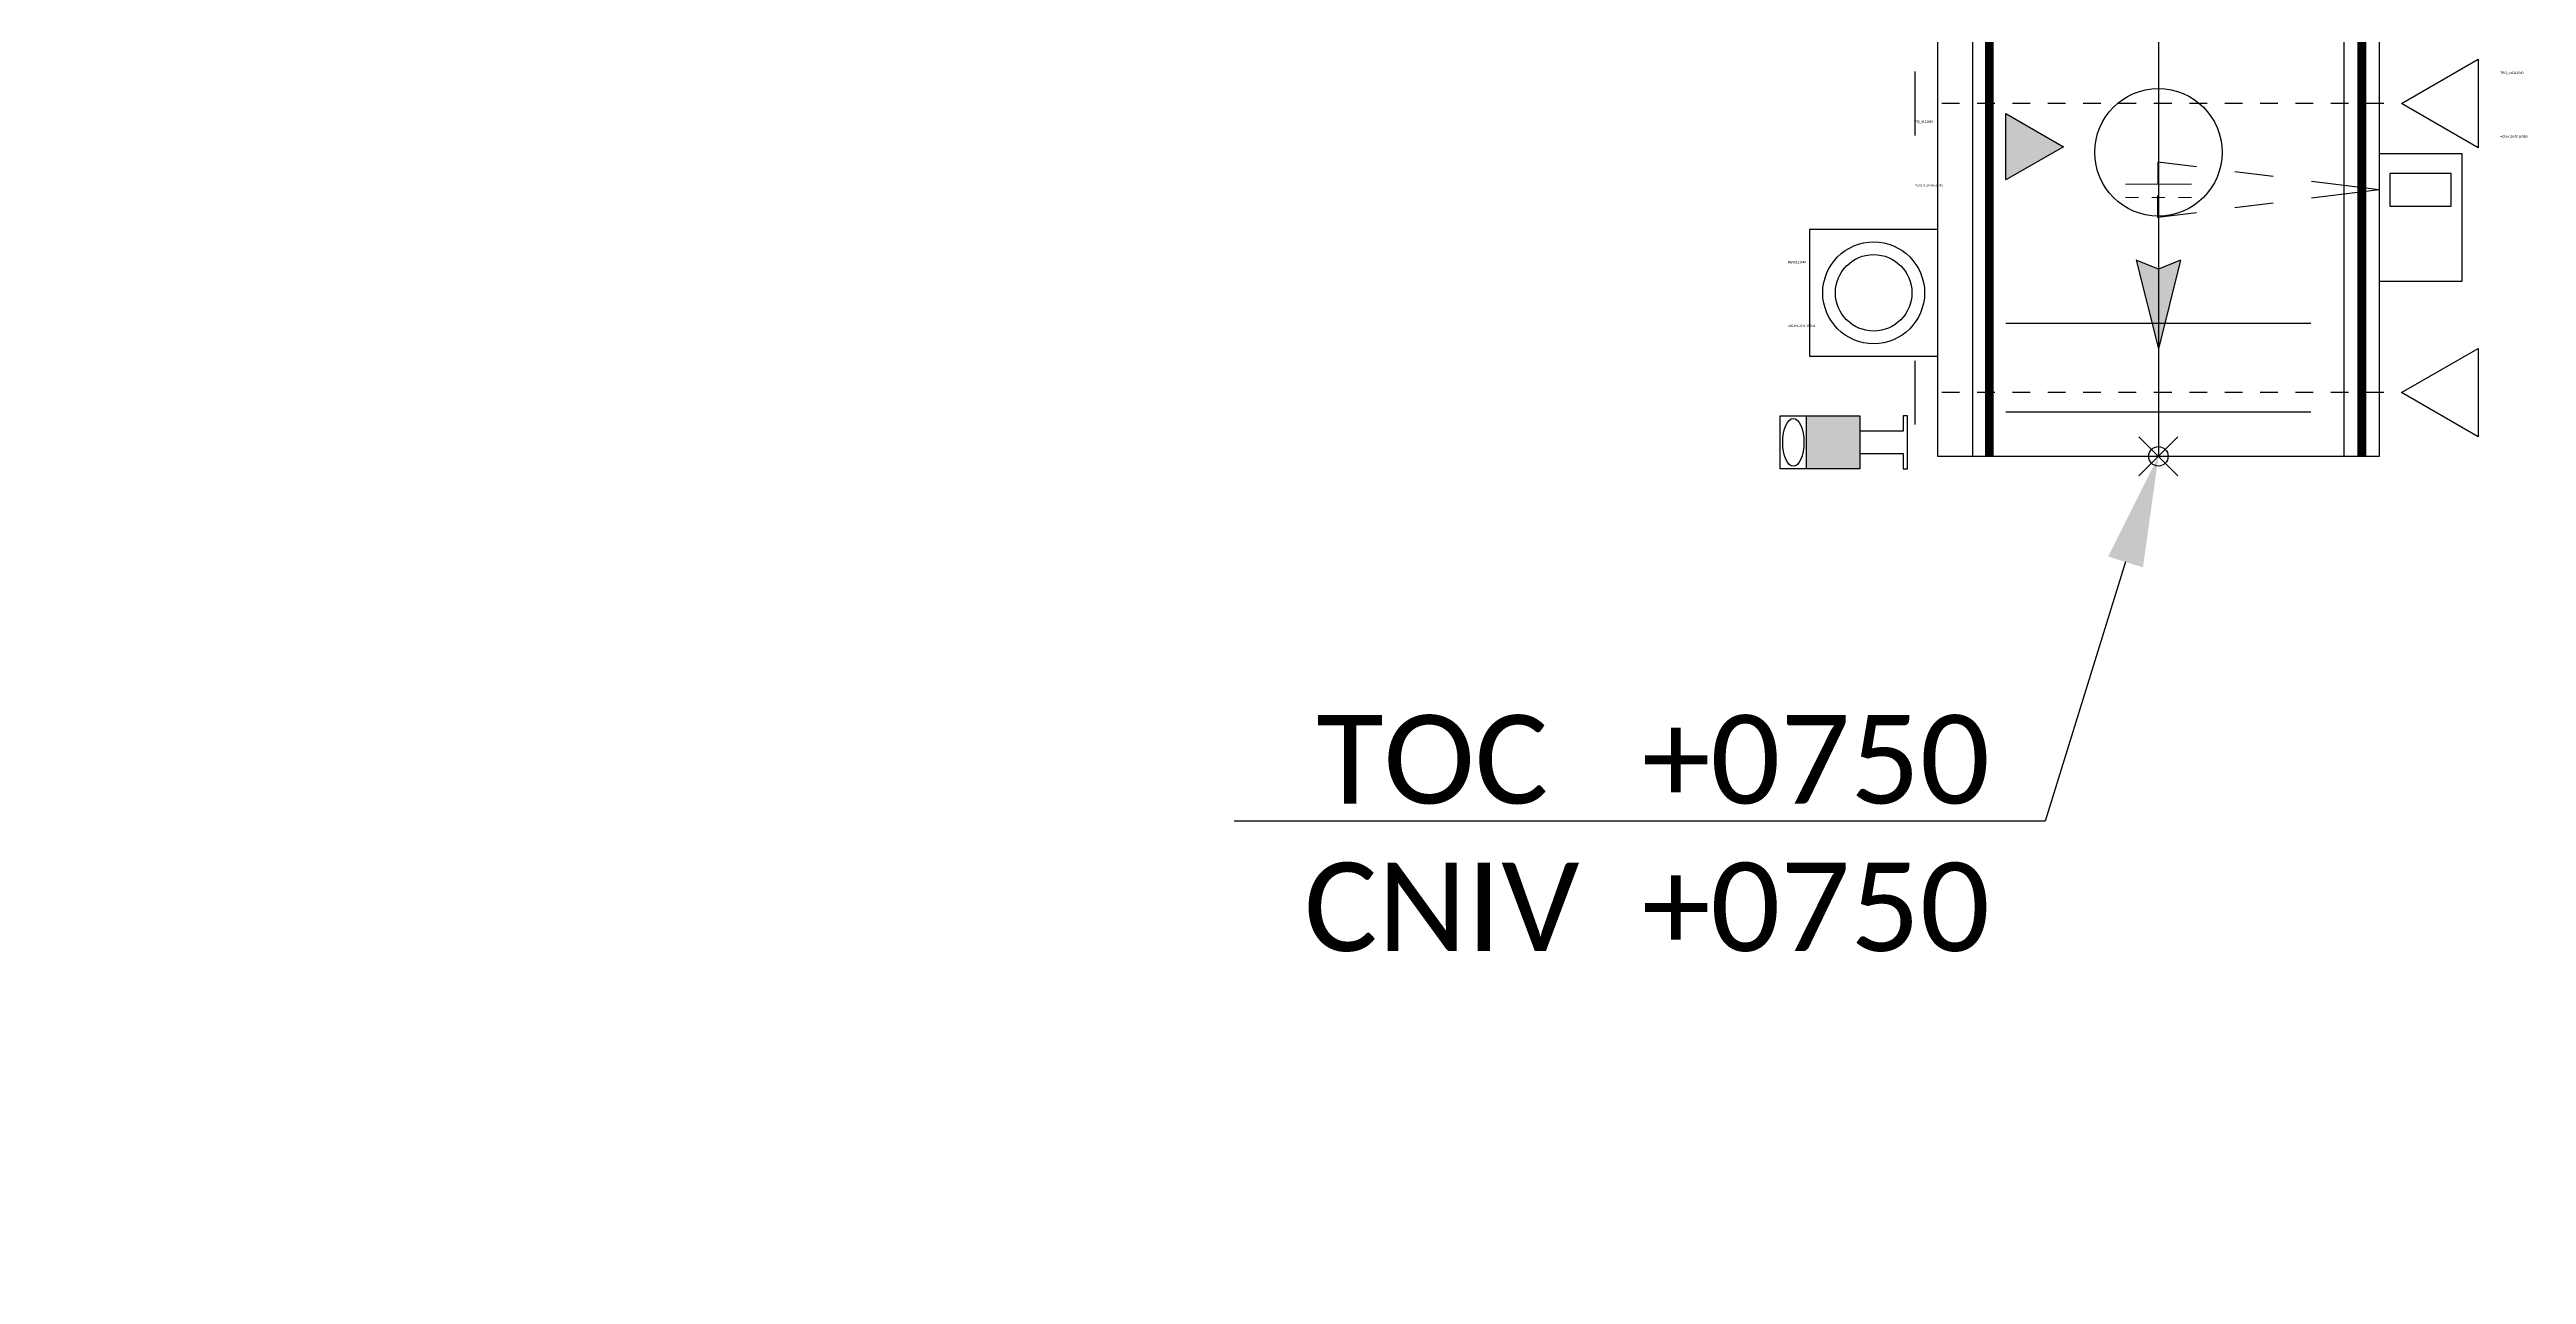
# Model space of a CAD drawing. Header units: millimetres. Extents: x -237058 to -184775, y -34272 to -10386.
# Drawn here: x -207839 to -205038, y -25741 to -24356 of the extents above; entities that cross this region are included whole.
import ezdxf
from ezdxf import colors
from ezdxf.entities.mleader import LeaderData, LeaderLine
from ezdxf.enums import TextEntityAlignment as Align
from ezdxf.math import Vec2, Vec3

# ---------------------------------------------------------------- set-up
doc = ezdxf.new("R2018")
doc.units = ezdxf.units.MM
doc.header["$PDMODE"] = 35
doc.header["$PDSIZE"] = 22
for name, color, linetype in [('0_SA-Comp_ICE', 4, 'Continuous'), ('0_SA-Comp_Inther', 7, 'Continuous'), ('0_SA-Comp_Profinet', 7, 'Continuous'), ('0_SA-Comp_Signaling_And_Operating', 7, 'Continuous'), ('0_TOC+0750_conv_ICE', 7, 'Continuous'), ('conv_accumulation', 3, 'Continuous'), ('conv_beltside', 74, 'Continuous'), ('conv_centerline', 140, 'Continuous'), ('conv_direction', 30, 'Continuous'), ('conv_e-side', 12, 'Continuous'), ('conv_nodes', 7, 'Continuous'), ('conv_POSNR', 3, 'Continuous'), ('conv_speeds', 7, 'Continuous'), ('conv_type', 7, 'Continuous')]:
    doc.layers.add(name, color=color, linetype=linetype)
doc.layers.add('conv_textures', color=7, linetype='Continuous', true_color=0x5a6e7e)
doc.styles.add('ICE_25', font='calibri.ttf', dxfattribs={"height": 25})
doc.styles.add('Int_Kader_2.0', font='calibri.ttf', dxfattribs={"height": 2})
doc.styles.get("Standard").update_dxf_attribs({"font": 'isocp.shx'})

# ---------------------------------------------------------------- blocks, each defined once
blk = doc.blocks.new('ICE_sub-block_balloon_S')
at = {"layer": 'conv_POSNR'}
for p, q in [((-437.5, 125), (437.5, 125)), ((-437.5, -125), (437.5, -125))]:
    blk.add_line(p, q, dxfattribs=at)
for centre, start, end in [((-437.5, 0), 90, 270), ((437.5, 0), 270, 90)]:
    blk.add_arc(centre, 125, start, end, dxfattribs=at)
blk = doc.blocks.new('ICE_sub-block_direction')
at = {"layer": 'conv_direction'}
for p, q in [((75, 20), (64.6, 58.6)), ((64.6, 58.6), (166.2, 0)), ((-75, -20), (-75, 20)), ((-75, 20), (75, 20)), ((166.2, 0), (64.6, -58.6)), ((75, -20), (-75, -20)), ((64.6, -58.6), (75, -20))]:
    blk.add_line(p, q, dxfattribs=at)
blk = doc.blocks.new('ICE_sub-block_accumulation')
at = {"layer": 'conv_accumulation'}
h = blk.add_hatch(color=256, dxfattribs=at)
h.dxf.hatch_style = 1
h.paths.add_polyline_path([(0, 65), (-37.5, 0), (37.5, 0)])
for p, q in [((-37.5, 0), (0, 65)), ((0, 65), (37.5, 0)), ((37.5, 0), (-37.5, 0))]:
    blk.add_line(p, q, dxfattribs=at)
blk = doc.blocks.new('power_supply_sign')
blk.add_lwpolyline([(0, 0), (30, 41), (9, 41), (20, 61), (6, 61), (-7, 33), (12, 33)], close=True)
blk = doc.blocks.new('*U273')
for p, q in [((0, 250), (0, 210)), ((2100, 250), (0, 250)), ((2100, 210), (2100, 250)), ((0, 210), (0, -210)), ((2100, 210), (0, 210)), ((2100, -210), (2100, 210)), ((0, -210), (0, -250)), ((2100, -210), (0, -210)), ((2100, -250), (2100, -210)), ((0, -250), (2100, -250))]:
    blk.add_line(p, q)
at = {"layer": 'conv_beltside', "const_width": 10}
blk.add_lwpolyline([(0, -191.2), (2100, -191.2)], dxfattribs=at)
at = {"layer": 'conv_centerline'}
blk.add_line((0, 0), (2100, 0), dxfattribs=at)
at = {"layer": 'conv_e-side', "const_width": 10}
blk.add_lwpolyline([(0, 230), (2100, 230)], dxfattribs=at)
at = {"layer": 'conv_nodes'}
for p in [(0, 0), (700, 0), (1400, 0), (2100, 0)]:
    blk.add_point(p, dxfattribs=at)
at = {"layer": 'conv_POSNR'}
blk.add_line((1182.4, -94.8), (1283.3, -1289.1), dxfattribs=at)
at = {"layer": 'conv_textures'}
for p, q in [((50, 172.5), (50, -172.5)), ((150, 172.5), (150, -172.5)), ((550, 172.5), (550, -172.5)), ((650, 172.5), (650, -172.5)), ((750, 172.5), (750, -172.5)), ((850, 172.5), (850, -172.5)), ((1250, 172.5), (1250, -172.5)), ((1350, 172.5), (1350, -172.5)), ((1450, 172.5), (1450, -172.5)), ((1550, 172.5), (1550, -172.5)), ((1950, 172.5), (1950, -172.5)), ((2050, 172.5), (2050, -172.5))]:
    blk.add_line(p, q, dxfattribs=at)
at = {"xscale": -0.0009999999999999432, "yscale": 0.0009999999999999432, "zscale": 0.0009999999999999432, "rotation": 180}
blk.add_blockref('power_supply_sign', (200, 172.5), dxfattribs=at)
for name, p in [('ICE_sub-block_direction', (1050, 0)), ('ICE_sub-block_direction', (1050, 0)), ('ICE_sub-block_accumulation', (350, -172.5)), ('ICE_sub-block_accumulation', (1050, -172.5)), ('ICE_sub-block_accumulation', (1750, -172.5))]:
    blk.add_blockref(name, p)
at = {"rotation": 90.00000000000001}
blk.add_blockref('ICE_sub-block_balloon_S', (1202.8, -1822.2), dxfattribs=at)
at = {"layer": 'conv_POSNR', "flags": 8}
blk.add_attdef('position_number', (1277.8, -2259.7), '', height=150, rotation=90, dxfattribs=at)
at = {"layer": 'conv_speeds', "lineweight": 30, "flags": 2}
for tag, p in [('v', (50, 210)), ('a', (125, 210))]:
    blk.add_attdef(tag, text='', height=25, rotation=270, dxfattribs=at).set_placement(p, align=Align.MIDDLE_LEFT)
at = {"layer": 'conv_type', "style": 'ICE_25', "flags": 10}
blk.add_attdef('identifier', (15, -242.5), '', height=25, dxfattribs=at)
blk = doc.blocks.new('*U100')
at = {"ltscale": 0.5}
h = blk.add_hatch(color=256, dxfattribs=at)
h.dxf.hatch_style = 1
h.paths.add_polyline_path([(132, 0), (122, -25), (222, 0), (122, 25)])
blk.add_line((72, 0), (132, 0))
for p, q in [((122, 25), (132, 0)), ((122, 25), (222, 0)), ((132, 0), (122, -25)), ((122, -25), (222, 0))]:
    blk.add_line(p, q, dxfattribs=at)
at = {"ltscale": 0.5, "const_width": 1}
for points in [[(36, -37.5), (36, 37.5)], [(51, 22.5), (51, 37.5)], [(51, -7.5), (51, 7.5)], [(51, -37.5), (51, -22.5)]]:
    blk.add_lwpolyline(points, dxfattribs=at)
blk.add_circle((0, 0), 72)
at = {"lineweight": 30, "flags": 24}
for tag, p in [('FUNC_REF', (-36, -275)), ('EPLAN_REF', (36, -275))]:
    blk.add_attdef(tag, text='', height=50, rotation=90, dxfattribs=at).set_placement(p, align=Align.MIDDLE_RIGHT)
blk = doc.blocks.new('*U101')
at = {"ltscale": 0.5}
for p, q in [((-50, 86.6), (50, 86.6)), ((0, 0), (-50, 86.6)), ((50, 86.6), (0, 0)), ((36, -550), (-36, -550))]:
    blk.add_line(p, q, dxfattribs=at)
for p, q in [((0, -20), (0, -40)), ((0, -60), (0, -80)), ((0, -100), (0, -120)), ((0, -140), (0, -160)), ((0, -180), (0, -200)), ((0, -220), (0, -240)), ((0, -260), (0, -280)), ((0, -300), (0, -320)), ((0, -340), (0, -360)), ((0, -380), (0, -400)), ((0, -420), (0, -440)), ((0, -460), (0, -480)), ((0, -500), (0, -520))]:
    blk.add_line(p, q)
at = {"lineweight": 30}
for tag, p in [('FUNC_REF', (-36, 111.6)), ('EPLAN_REF', (36, 111.6))]:
    blk.add_attdef(tag, text='', height=50, rotation=90, dxfattribs=at).set_placement(p, align=Align.MIDDLE_LEFT)
blk = doc.blocks.new('*U193')
for p, q in [((-296.9, 62.5), (-296.9, 37.5)), ((-253.5, 57.1), (-296.9, 62.5)), ((-166.6, 46.2), (-210.1, 51.6)), ((-46.9, 31.2), (-123.2, 40.8)), ((-46.9, 31.2), (-123.2, 21.7)), ((-296.9, 0), (-296.9, 25)), ((-253.5, 5.4), (-296.9, 0)), ((-166.6, 16.3), (-210.1, 10.9))]:
    blk.add_line(p, q)
for points in [[(46.9, -72), (46.9, 72), (-46.9, 72), (-46.9, -72)], [(-34.4, 50), (34.4, 50), (34.4, 12.5), (-34.4, 12.5)]]:
    blk.add_lwpolyline(points, close=True)
at = {"lineweight": 30, "flags": 64}
for tag, p in [('FUNC_REF', (71.9, 36)), ('EPLAN_REF', (71.9, -36))]:
    blk.add_attdef(tag, text='', height=50, dxfattribs=at).set_placement(p, align=Align.MIDDLE_LEFT)
blk = doc.blocks.new('*U192')
at = {"ltscale": 0.5}
for p, q in [((-50, 86.6), (50, 86.6)), ((0, 0), (-50, 86.6)), ((50, 86.6), (0, 0)), ((36, -550), (-36, -550))]:
    blk.add_line(p, q, dxfattribs=at)
for p, q in [((0, -20), (0, -40)), ((0, -60), (0, -80)), ((0, -100), (0, -120)), ((0, -140), (0, -160)), ((0, -180), (0, -200)), ((0, -220), (0, -240)), ((0, -260), (0, -280)), ((0, -300), (0, -320)), ((0, -340), (0, -360)), ((0, -380), (0, -400)), ((0, -420), (0, -440)), ((0, -460), (0, -480)), ((0, -500), (0, -520))]:
    blk.add_line(p, q)
at = {"lineweight": 30, "flags": 16}
for tag, p in [('FUNC_REF', (-36, 111.6)), ('EPLAN_REF', (36, 111.6))]:
    blk.add_attdef(tag, text='', height=50, rotation=90, dxfattribs=at).set_placement(p, align=Align.MIDDLE_LEFT)
blk = doc.blocks.new('*U195')
h = blk.add_hatch(color=1)
h.dxf.hatch_style = 1
h.paths.add_polyline_path([(30, 42), (-30, 42), (-30, -18), (30, -18)])
at = {"ltscale": 0.5}
for p, q in [((-30, 42), (30, 42)), ((-12.5, -18), (-12.5, -67)), ((12.5, -67), (12.5, -18)), ((-12.5, -67), (-30, -67)), ((-30, -67), (-30, -72)), ((-30, -72), (30, -72)), ((30, -67), (12.5, -67)), ((30, -72), (30, -67))]:
    blk.add_line(p, q, dxfattribs=at)
blk.add_lwpolyline([(-30, 72), (30, 72), (30, -18), (-30, -18)], close=True, dxfattribs=at)
at = {"color": 7}
blk.add_ellipse((0, 57), major_axis=(-27, 0), ratio=0.444444, dxfattribs=at)
at = {"lineweight": 30, "flags": 13}
for tag, p in [('EPLAN_REF', (-6, 107.9)), ('FUNC_REF', (66, 107.9))]:
    blk.add_attdef(tag, text='', height=50, rotation=270, dxfattribs=at).set_placement(p, align=Align.MIDDLE_RIGHT)
blk = doc.blocks.new('*U213')
at = {"ltscale": 0.5}
blk.add_lwpolyline([(-72, 72), (72, 72), (72, -72), (-72, -72)], close=True, dxfattribs=at)
for radius in [57.6, 43.2]:
    blk.add_circle((0, 0), radius)
at = {"lineweight": 30, "flags": 104}
for tag, p in [('FUNC_REF', (-97, 36)), ('EPLAN_REF', (-97, -36))]:
    blk.add_attdef(tag, text='', height=50, dxfattribs=at).set_placement(p, align=Align.MIDDLE_RIGHT)

msp = doc.modelspace()

# ---------------------------------------------------------------- block references
at = {"layer": '0_SA-Comp_ICE'}
ref = msp.add_blockref('*U100', (-205454.1, -24472.2), dxfattribs=dict(at, rotation=270))
lines = msp.add_mtext('M3_0111040', dxfattribs={"layer": '0', "insert": (-205729.1, -24436.2), "char_height": 2.5, "attachment_point": 1})
ref.add_attrib('FUNC_REF', '', (-205729.1, -24436.2), dxfattribs={"flags": 66}).embed_mtext(lines)
lines = msp.add_mtext('=Z01+11040-512M2', dxfattribs={"layer": '0', "insert": (-205729.1, -24508.2), "char_height": 2.5, "attachment_point": 1})
ref.add_attrib('EPLAN_REF', '', (-205729.1, -24508.2), dxfattribs={"flags": 66}).embed_mtext(lines)
at = {"layer": '0_SA-Comp_ICE', "rotation": 270}
msp.add_blockref('*U101', (-205179.1, -24743.8), dxfattribs=at)
at = {"layer": '0_SA-Comp_Inther'}
ref = msp.add_blockref('*U192', (-205179.1, -24417), dxfattribs=dict(at, rotation=270))
lines = msp.add_mtext('TRG_sc0111040', dxfattribs={"layer": '0', "insert": (-205067.5, -24381), "char_height": 2.5, "attachment_point": 1})
ref.add_attrib('FUNC_REF', '', (-205067.5, -24381), dxfattribs={"flags": 70}).embed_mtext(lines)
lines = msp.add_mtext('=Z01+11040-100B0', dxfattribs={"layer": '0', "insert": (-205067.5, -24453), "char_height": 2.5, "attachment_point": 1})
ref.add_attrib('EPLAN_REF', '', (-205067.5, -24453), dxfattribs={"flags": 70}).embed_mtext(lines)
at = {"layer": '0_SA-Comp_Profinet'}
msp.add_blockref('*U193', (-205157.7, -24545.8), dxfattribs=at)
at = {"layer": '0_SA-Comp_Signaling_And_Operating'}
ref = msp.add_blockref('*U213', (-205776.1, -24631), dxfattribs=at)
lines = msp.add_mtext('RES0111040', dxfattribs={"layer": '0', "insert": (-205873.1, -24595), "char_height": 2.5, "attachment_point": 1})
ref.add_attrib('FUNC_REF', '', (-205873.1, -24595), dxfattribs={"flags": 104}).embed_mtext(lines)
lines = msp.add_mtext('=Z01+11040-105U1', dxfattribs={"layer": '0', "insert": (-205873.1, -24667), "char_height": 2.5, "attachment_point": 1})
ref.add_attrib('EPLAN_REF', '', (-205873.1, -24667), dxfattribs={"flags": 104}).embed_mtext(lines)
at = {"layer": '0_SA-Comp_Signaling_And_Operating', "rotation": 89.99999999999999}
msp.add_blockref('*U195', (-205809.9, -24800), dxfattribs=at)
at = {"layer": '0_TOC+0750_conv_ICE'}
ref = msp.add_blockref('*U273', (-205454.1, -22715.8), dxfattribs=dict(at, rotation=270))
ref.add_attrib('position_number', '01.11040', (-207713.8, -23993.6), dxfattribs={"layer": 'conv_POSNR', "height": 150})
lines = msp.add_mtext('v = 0.50 (m/s)', dxfattribs={"layer": 'conv_speeds', "insert": (-205244.1, -22765.8), "char_height": 2.5, "attachment_point": 1, "rotation": 180})
ref.add_attrib('v', '', (-205244.1, -22765.8)).embed_mtext(lines)
lines = msp.add_mtext('a = 1.0 (m/s²)', dxfattribs={"layer": 'conv_speeds', "insert": (-205244.1, -22840.8), "char_height": 2.5, "attachment_point": 1, "rotation": 180})
ref.add_attrib('a', '', (-205244.1, -22840.8)).embed_mtext(lines)

# ---------------------------------------------------------------- leaders
ml = msp.add_multileader_mtext('Standard', dxfattribs=at)
ml.set_content('TOC  ^I+0750^JCNIV  +0750', color=256, style='Int_Kader_2.0')
ml.set_leader_properties(color=256)
ml.build(insert=Vec2(0, 0))
ml.multileader.update_dxf_attribs({"text_right_attachment_type": 6, "dogleg_length": 1, "arrow_head_size": 125, "scale": 50})
ctx = ml.context
ctx.base_point, ctx.scale, ctx.char_height, ctx.arrow_head_size, ctx.landing_gap_size, ctx.plane_origin = Vec3(-206444.2, -25159), 50, 100, 125, 12.5, Vec3(-205388.9, -24749.9)
ctx.right_attachment, ctx.text_align_type = 6, 2
notes = []
notes.append((ctx, [(1, (1, 1, 0), (-205582.2, -25228.3), (-1, 0), 50, [(0, [(-205454.1, -24815.8)], 0, [])])]))
ctx.mtext.insert, ctx.mtext.alignment, ctx.mtext.flow_direction = Vec3(-205644.7, -25108.3), 3, 5
for ctx, leaders in notes:
    for number, flags, end, landing, length, lines in leaders:
        leader = LeaderData()
        leader.index, (leader.has_last_leader_line, leader.has_dogleg_vector, leader.attachment_direction) = number, flags
        leader.last_leader_point, leader.dogleg_vector, leader.dogleg_length = Vec3(end), Vec3(landing), length
        for number, points, colour, breaks in lines:
            line = LeaderLine()
            line.index, line.vertices, line.color, line.breaks = number, Vec3.list(points), colors.encode_raw_color(colour), breaks
            leader.lines.append(line)
        ctx.leaders.append(leader)

doc.saveas('drawing.dxf')
